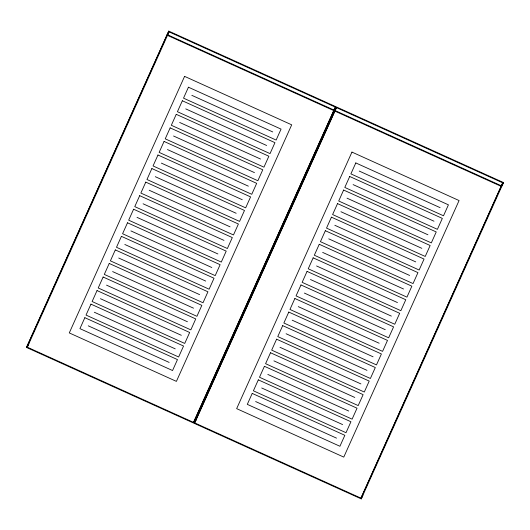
<?xml version="1.0" encoding="UTF-8"?>
<svg xmlns="http://www.w3.org/2000/svg" width="530" height="530" viewBox="0 0 530 530"><rect width="100%" height="100%" fill="white"/><g stroke="black" fill="none" stroke-linecap="round" stroke-linejoin="round"><path stroke-width="0.79" d="M26.5 347.448L168.752 31.104L503.5 182.552L361.248 498.896L26.5 347.448L168.752 31.104M27.295 347.176L169.077 31.879L335.331 107.1L193.549 422.397L27.295 347.176L28.938 343.705M193.549 422.397L335.331 107.1M194.669 422.9L336.451 107.603L502.705 182.823L362.566 494.649L360.923 498.12L194.669 422.9L336.451 107.603M360.923 498.12L502.705 182.823M169.077 31.879L167.434 35.351L333.695 110.571M503.5 182.552L501.857 186.023L167.109 34.576M361.248 498.896L362.891 495.424M334.808 111.075L501.062 186.295M191.833 95.334L272.731 131.93M359.208 171.057L440.105 207.654M185.745 108.889L266.636 145.492M353.113 184.612L434.01 221.215M179.65 122.45L260.548 159.046M347.024 198.174L427.922 234.77M173.555 136.005L254.453 172.608M340.929 211.728L421.827 248.331M167.46 149.566L248.358 186.162M334.834 225.29L415.732 261.886M161.372 163.121L242.27 199.724M328.746 238.844L409.637 275.448M155.277 176.682L236.175 213.279M322.651 252.406L403.549 289.002M149.182 190.237L230.08 226.84M316.556 265.961L397.454 302.564M143.087 203.792L223.985 240.395M310.461 279.522L391.359 316.118M136.998 217.353L217.896 253.956M304.372 293.077L385.27 329.68M130.903 230.908L211.801 267.511M298.277 306.638L379.175 343.235M124.808 244.469L205.706 281.066M292.182 320.193L373.08 356.796M118.72 258.024L199.618 294.627M286.094 333.748L366.985 370.351M112.625 271.585L193.523 308.182M279.999 347.309L360.897 383.906M106.53 285.14L187.428 321.743M273.904 360.864L354.802 397.467M100.435 298.701L181.333 335.298M267.809 374.425L348.707 411.022M94.347 312.256L175.244 348.859M261.721 387.98L342.618 424.583M88.252 325.817L169.149 362.414M255.626 401.541L336.523 438.138M194.762 419.356L196.272 420.038M184.586 76.366L69.284 332.919L176.404 381.381L291.699 124.828L184.586 76.366M84.853 317.689L79.931 328.64L172.548 370.543L177.47 359.592L84.853 317.689M90.948 304.134L86.026 315.085L178.636 356.981L183.559 346.03L90.948 304.134M97.043 290.572L92.121 301.524L184.731 343.427L189.654 332.476L97.043 290.572M103.131 277.018L98.216 287.969L190.827 329.865L195.749 318.914L103.131 277.018M109.226 263.456L104.304 274.407L196.922 316.311L201.837 305.36L109.226 263.456M115.321 249.902L110.399 260.853L203.01 302.749L207.932 291.798L115.321 249.902M121.416 236.34L116.494 247.291L209.105 289.195L214.027 278.243L121.416 236.34M127.505 222.785L122.582 233.737L215.2 275.633L220.122 264.689L127.505 222.785M133.6 209.224L128.677 220.175L221.288 262.078L226.211 251.127L133.6 209.224M139.695 195.669L134.772 206.62L227.383 248.524L232.306 237.573L139.695 195.669M145.783 182.115L140.867 193.059L233.478 234.962L238.401 224.011L145.783 182.115M151.878 168.553L146.956 179.504L239.573 221.407L244.489 210.456L151.878 168.553M157.973 154.999L153.051 165.943L245.662 207.846L250.584 196.895L157.973 154.999M164.068 141.437L159.146 152.388L251.757 194.291L256.679 183.34L164.068 141.437M170.156 127.882L165.234 138.833L257.852 180.73L262.774 169.779L170.156 127.882M176.252 114.321L171.329 125.272L263.94 167.175L268.862 156.224L176.252 114.321M182.346 100.766L177.424 111.717L270.035 153.614L274.957 142.663L182.346 100.766M188.435 87.205L183.519 98.156L276.13 140.059L281.052 129.108L188.435 87.205M351.953 152.09L236.658 408.643L343.778 457.105L459.073 200.552L351.953 152.09M252.227 393.412L247.305 404.363L339.922 446.267L344.844 435.315L252.227 393.412M258.322 379.858L253.4 390.809L346.01 432.705L350.933 421.754L258.322 379.858M264.417 366.296L259.495 377.247L352.106 419.15L357.028 408.199L264.417 366.296M270.505 352.742L265.583 363.693L358.2 405.589L363.123 394.645L270.505 352.742M276.6 339.18L271.678 350.131L364.296 392.034L369.211 381.083L276.6 339.18M282.695 325.625L277.773 336.577L370.384 378.48L375.306 367.529L282.695 325.625M288.784 312.064L283.868 323.015L376.479 364.918L381.401 353.967L288.784 312.064M294.879 298.509L289.956 309.46L382.574 351.363L387.496 340.412L294.879 298.509M300.974 284.954L296.051 295.899L388.662 337.802L393.585 326.851L300.974 284.954M307.069 271.393L302.146 282.344L394.757 324.247L399.68 313.296L307.069 271.393M313.157 257.838L308.235 268.79L400.852 310.686L405.775 299.735L313.157 257.838M319.252 244.277L314.33 255.228L406.947 297.131L411.863 286.18L319.252 244.277M325.347 230.722L320.425 241.673L413.036 283.57L417.958 272.619L325.347 230.722M331.435 217.161L326.52 228.112L419.131 270.015L424.053 259.064L331.435 217.161M337.531 203.606L332.608 214.557L425.226 256.454L430.148 245.503L337.531 203.606M343.625 190.045L338.703 200.996L431.314 242.899L436.236 231.948L343.625 190.045M349.72 176.49L344.798 187.441L437.409 229.338L442.331 218.393L349.72 176.49M355.809 162.929L350.886 173.88L443.504 215.783L448.426 204.832L355.809 162.929"/></g></svg>
